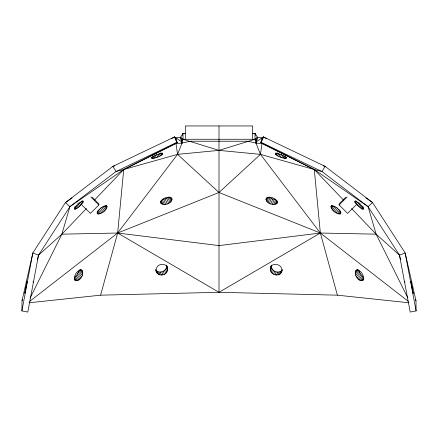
<?xml version="1.0" encoding="UTF-8"?>
<svg xmlns="http://www.w3.org/2000/svg" width="438" height="438" viewBox="0 0 438 438"><rect width="100%" height="100%" fill="white"/><g stroke="black" fill="none" stroke-linecap="round" stroke-linejoin="round"><path stroke-width="0.66" d="M219 139.262L219 292.305L337.397 295.174L408.977 302.784M86.417 208.51L61.867 234.171L38.517 255.162L27.797 312.053L21.9 310.925L22.02 300.753L32.845 252.945L65.421 202.575L112.894 166.369L174.614 136.875L177.215 142.224L175.999 143.56L123.719 169.522L69.894 206.665L38.517 255.162L37.465 259.811M265.959 199.016C268.844 195.282 277.09 198.118 277.38 202.756C274.511 206.824 264.174 203.062 266.452 197.795M270.273 269.469C269.835 262.039 281.667 263.183 281.891 269.846C282.324 277.276 270.492 276.132 270.273 269.469L271.341 266.474L271.401 265.067M74.159 279.455L75.84 280.709C80.773 281.218 85.645 272.376 80.691 269.43M175.682 139.498L174.614 136.875L177.018 142.503L123.719 169.522L117.641 233.027L100.603 295.174L29.023 302.784M331.013 206.418L331.44 206.008C335.415 205.909 340.277 209.479 340.671 213.525L340.249 213.936C336.269 214.034 331.413 210.464 331.013 206.418L331.714 205.417M33.085 282.247L33.124 281.65M363.841 279.455L362.16 280.709C357.227 281.218 352.355 272.376 357.309 269.43M252.283 133.453L254.998 133.453L257.363 137.187L256.575 141.649L255.951 143.067L260.451 154.368L320.359 233.027L408.172 301.256M21.9 310.925L32.845 252.945L38.517 255.162M162.668 154.094L162.432 153.486C158.572 153.59 154.532 155.205 151.652 157.773L151.887 158.381C155.747 158.277 159.788 156.662 162.668 154.094L162.23 152.961M155.556 269.545C158.633 274.922 167.738 270.903 166.599 265.067M167.393 270.887C170.037 263.654 158.233 261.858 156.448 268.428C153.804 275.661 165.608 277.457 167.393 270.887L166.325 267.892M256.613 140.341L257.363 137.187L262.001 137.948L263.386 136.875L325.105 166.369L372.579 202.575L405.155 252.945L415.98 300.753L416.1 310.925L410.203 312.053L399.483 255.162L368.106 206.665L321.957 171.51L260.785 142.224L263.386 136.875L260.982 142.503L262.001 143.56L314.281 169.522L368.106 206.665L376.132 234.171L407.904 298.059M256.197 142.093L255.951 143.067L247.793 141.228L190.207 141.228L182.049 143.067L175.999 143.56L177.549 154.368L219 192.496L320.359 233.027L376.132 234.171L399.483 255.162L400.535 259.811M78.835 280.019L74.909 277.013L76.962 274.944L78.791 270.783L82.716 273.783M106.987 206.418L106.56 206.008C102.585 205.909 97.723 209.479 97.329 213.525L97.751 213.936C101.731 214.034 106.587 210.464 106.987 206.418L106.286 205.417M30.096 298.059L61.867 234.171L69.894 206.665L116.043 171.51L177.215 142.224M270.334 268.067L271.188 265.669M270.607 270.887L271.675 267.892L271.341 266.474M271.314 272.222L272.387 269.222L271.675 267.892M272.348 273.383L273.416 270.383L272.387 269.222M273.635 274.287L274.703 271.286L273.416 270.383M275.086 274.878L276.159 271.878C278.475 272.529 281.251 271.741 282.444 269.545M276.608 275.113L277.681 272.113M278.092 274.976L279.165 271.976M279.444 274.478L280.512 271.472M280.561 273.646L281.634 270.646M281.377 272.546L282.231 270.147M275.332 154.094L275.568 153.486C279.428 153.59 283.468 155.205 286.348 157.773L286.113 158.381C282.253 158.277 278.212 156.662 275.332 154.094L275.77 152.961M275.781 154.598L276.444 152.884M276.57 155.194L277.462 152.9M277.654 155.84L278.552 153.535M278.957 156.492L279.855 154.176M280.386 157.105L281.508 154.203M281.842 157.642L282.745 155.315M283.233 158.058L284.136 155.731M284.465 158.332L285.362 156.005M285.445 158.441L285.894 157.28M286.113 158.381L286.561 157.226M172.041 199.016C169.156 195.282 160.91 198.118 160.62 202.756C163.489 206.824 173.826 203.062 171.548 197.795M265.926 199.865L266.665 198.036M266.282 200.79L267.766 197.127M267.01 201.715L268.74 197.445M268.051 202.586L270.032 197.702L268.987 196.832M269.343 203.341L271.325 198.458L270.032 197.702M270.788 203.927L272.77 199.044L275.748 199.564L273.766 204.453M272.299 204.311L274.281 199.421M275.086 204.36L276.575 200.692M276.175 204.026L277.418 200.965M276.958 203.478L277.457 202.252M83.105 202.203L83.351 201.135L83.017 200.998C79.382 202.422 76.196 205.433 74.312 208.833L74.679 209.38C78.183 208.116 80.964 205.181 83.105 202.203L82.059 200.653M323.178 165.887L325.105 166.369L321.957 171.51L314.281 169.522L260.982 142.503L261.782 140.702M262.318 139.498L263.386 137.094L266.424 138.632M182.137 135.315L183.002 133.453L185.717 133.453M22.02 300.753L22.639 299.526M362.861 280.205C364.854 276.225 361.109 269.731 356.532 270.054L355.837 270.558M29.828 301.256L117.641 233.027L177.549 154.368L182.049 143.067L181.425 141.649L180.637 137.187L183.002 133.453L184.288 133.853M354.895 202.203L354.616 201.546L354.983 200.998C358.618 202.422 361.804 205.433 363.688 208.833L363.321 209.38L361.837 208.8L357.298 205.154L354.895 202.203L355.941 200.653M355.464 203.068L356.51 201.518M356.286 204.07L357.676 202.011M357.298 205.154L359.04 202.575M358.443 206.243L360.184 203.659M359.636 207.256L361.027 205.192M360.792 208.127L362.182 206.063M361.837 208.8L363.228 206.736M362.702 209.227L363.748 207.678M330.92 207.064L331.966 205.57M331.161 207.913L332.907 205.417M331.725 208.899L333.816 205.909M332.562 209.961L335.004 206.468M333.63 211.023L336.072 207.53M334.846 212.014L337.632 208.023M336.127 212.863L338.569 209.369M337.391 213.514L339.833 210.026M338.552 213.93L340.644 210.935M339.527 214.072L340.923 212.074M340.249 213.936L340.945 212.939M94.444 200.122L123.719 169.522L177.549 154.368L219 150.371L260.451 154.368L314.281 169.522L343.556 200.122M92.155 197.199L98.878 203.9L98.878 204.946L90.387 213.405L81.895 204.946M345.845 197.199L339.121 203.9L339.121 204.946L347.613 213.405L356.105 204.946M339.121 204.946L347.142 196.958M368.106 206.665L372.579 202.575L365.889 197.949M257.363 137.187L254.998 139.262L219 150.371L183.002 139.262L180.637 137.187L175.999 137.948L174.614 137.094L171.576 138.632M164.234 204.453L162.252 199.564L166.675 198.458L169.013 196.832M355.377 271.385L357.83 269.507M355.185 272.485L358.623 269.857M355.284 273.783L359.209 270.783L360.206 273.608L363.091 277.013L359.165 280.019M355.656 275.195L359.582 272.19M356.275 276.613L360.206 273.608M357.107 277.949L361.038 274.944M358.092 279.11L362.023 276.11M360.25 280.61L363.682 277.982M361.268 280.846L363.721 278.968M362.16 280.709L363.14 279.953M72.111 197.949L65.421 202.575L69.894 206.665M100.603 295.174L219 292.305L320.359 233.027L314.281 169.522M399.483 255.162L405.155 252.945L416.1 310.925M253.711 133.853L254.998 133.453L255.863 135.315M123.719 169.522L116.043 171.51L112.894 166.369L114.822 165.887M61.867 234.171L117.641 233.027L219 245.592L320.359 233.027L337.397 295.174M271.325 198.458L272.77 199.044M274.703 271.286L276.159 271.878M219 292.305L117.641 233.027L219 192.496L260.451 154.368L262.001 143.56L255.951 143.067L254.998 139.262L254.998 133.453M82.163 270.558L81.468 270.054C76.891 269.731 73.146 276.225 75.139 280.205M80.17 269.507L82.623 271.385M79.377 269.857L82.815 272.485M78.418 272.19L82.344 275.195M77.794 273.608L81.725 276.613M76.962 274.944L80.893 277.949M75.977 276.11L79.908 279.11M74.318 277.982L77.75 280.61M74.279 278.968L76.732 280.846M74.86 279.953L75.84 280.709M90.858 196.958L98.878 204.946M351.583 208.51L376.132 234.171M260.785 142.224L260.982 142.503M106.034 205.57L107.08 207.064M105.093 205.417L106.839 207.913M104.184 205.909L106.275 208.899M102.996 206.468L105.438 209.961M101.928 207.53L104.37 211.023M100.368 208.023L103.154 212.014M99.431 209.369L101.873 212.863M98.167 210.026L100.609 213.514M97.356 210.935L99.448 213.93M97.077 212.074L98.473 214.072M97.055 212.939L97.751 213.936M81.49 201.518L82.536 203.068M80.324 202.011L81.714 204.07M78.96 202.575L80.701 205.154M77.816 203.659L79.557 206.243M76.973 205.192L78.364 207.256M75.818 206.063L77.208 208.127M74.772 206.736L76.163 208.8M74.252 207.678L75.298 209.227M415.361 299.526L415.98 300.753M176.218 140.702L177.018 142.503M171.335 198.036L172.074 199.865M170.234 197.127L171.718 200.79M169.26 197.445L170.99 201.715M167.968 197.702L169.949 202.586M166.675 198.458L168.657 203.341M165.23 199.044L167.212 203.927M163.719 199.421L165.701 204.311M161.425 200.692L162.914 204.36M160.582 200.965L161.825 204.026M160.543 202.252L161.042 203.478M161.556 152.884L162.219 154.598M160.538 152.9L161.43 155.194M159.448 153.535L160.346 155.84M158.145 154.176L159.043 156.492M156.492 154.203L157.614 157.105M155.255 155.315L156.158 157.642M153.864 155.731L154.767 158.058M152.638 156.005L153.535 158.332M152.106 157.28L152.555 158.441M151.439 157.226L151.887 158.381M166.812 265.669L167.666 268.067M166.659 266.474L167.727 269.469M165.613 269.222L166.686 272.222M164.584 270.383L165.652 273.383M163.297 271.286L164.365 274.287M161.841 271.878L162.914 274.878M160.319 272.113L161.392 275.113M158.835 271.976L159.908 274.976M157.488 271.472L158.556 274.478M156.366 270.646L157.439 273.646M155.769 270.147L156.623 272.546M404.876 281.65L404.915 282.247M181.803 142.093L182.049 143.067L183.002 139.262L183.002 133.453M180.637 137.187L181.387 140.341M262.001 140.445L262.001 137.948L256.575 141.649L254.998 139.262L183.002 139.262L181.425 141.649L175.999 137.948L175.999 140.445M252.627 138.671L252.627 125.947L185.373 125.947L185.373 138.671M219 125.947L219 138.671M24.813 293.246L27.101 281.442L24.813 293.246M410.964 281.65L413.204 293.455L410.964 281.65"/></g></svg>
